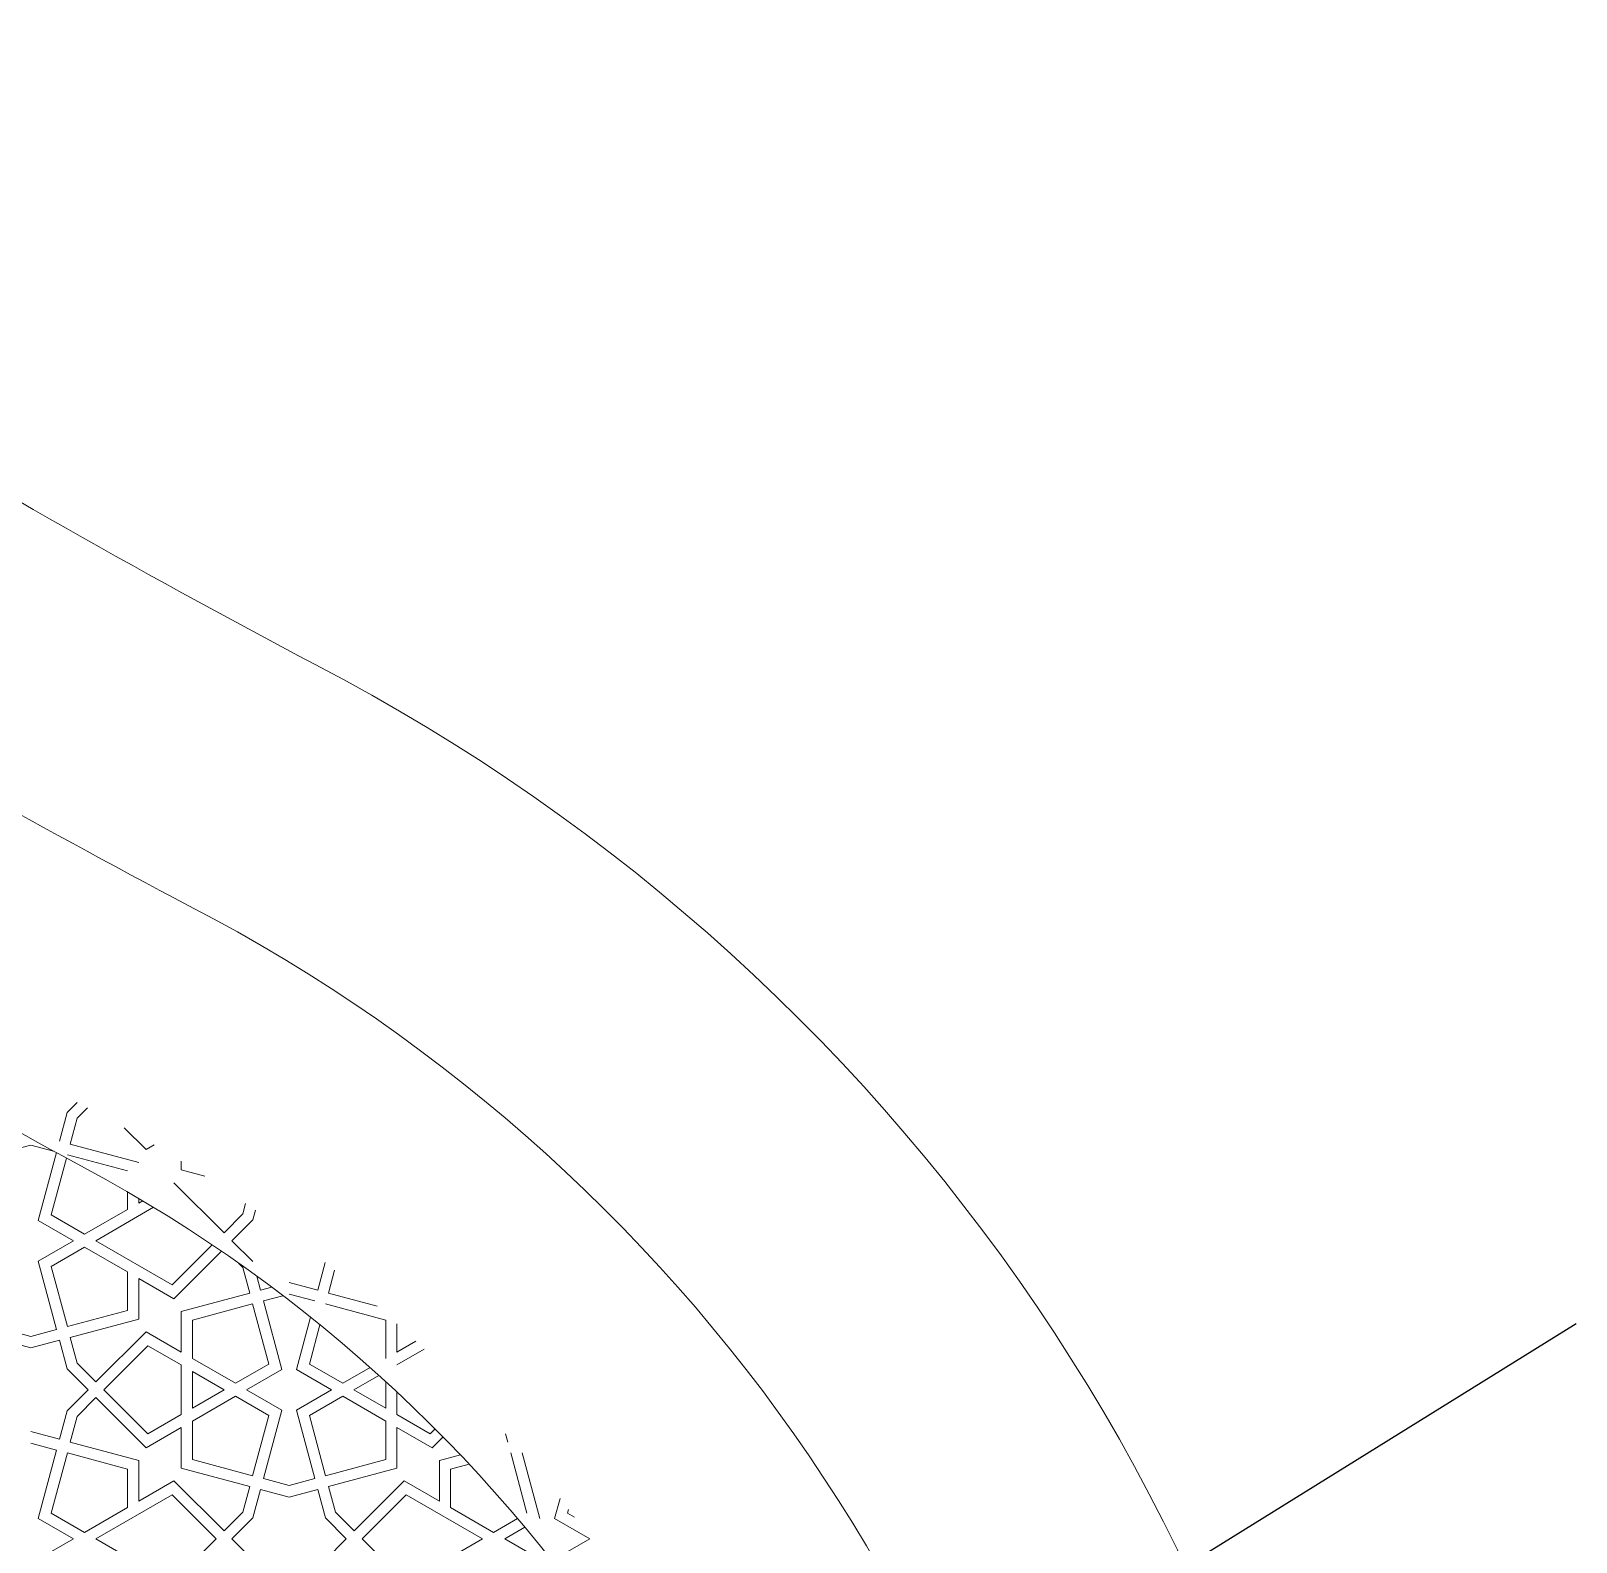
# Model space of a CAD drawing. Header units: metres. Extents: x 7064 to 15770, y 8440 to 11994.
# Drawn here: x 14855.9 to 15094, y 11451.9 to 11684.7 of the extents above; entities that cross this region are included whole.
import ezdxf

# ---------------------------------------------------------------- set-up
doc = ezdxf.new("R2010")
doc.units = ezdxf.units.M
doc.layers.add('GÖRÜNÜŞ 015-O4M', color=125, linetype='Continuous', lineweight=15)

msp = doc.modelspace()

# ---------------------------------------------------------------- linework, layer by layer
at = {"color": 0}
msp.add_line((14952.109, 11397.513), (15094.043, 11485.568), dxfattribs=at)
at = {"layer": 'GÖRÜNÜŞ 015-O4M', "color": 0}
for p, q in [((14861.506, 11518.083), (14860.325, 11513.677)), ((14861.506, 11518.083), (14863.047, 11519.625)), ((14863.048, 11517.192), (14864.642, 11518.787)), ((14863.048, 11517.192), (14861.986, 11513.232)), ((14870.308, 11515.731), (14873.668, 11512.371)), ((14855.92, 11513.077), (14851.959, 11512.016)), ((14855.92, 11513.077), (14859.408, 11512.142)), ((14859.848, 11511.899), (14857.054, 11501.469)), ((14861.404, 11511.057), (14859.057, 11502.298)), ((14861.541, 11511.571), (14870.814, 11509.086)), ((14861.986, 11513.232), (14872.534, 11510.406)), ((14873.668, 11512.371), (14874.914, 11513.09)), ((14879.094, 11509.238), (14879.094, 11510.566)), ((14882.745, 11508.259), (14879.094, 11509.238)), ((14885.68, 11499.552), (14877.959, 11507.273)), ((14870.814, 11505.87), (14870.814, 11503.148)), ((14872.534, 11504.859), (14872.534, 11504.141)), ((14873.146, 11504.494), (14872.534, 11504.141)), ((14888.579, 11502.452), (14889.012, 11504.067)), ((14857.054, 11501.469), (14862.48, 11498.336)), ((14859.057, 11502.298), (14864.2, 11499.329)), ((14870.814, 11503.148), (14864.2, 11499.329)), ((14874.828, 11503.48), (14865.92, 11498.336)), ((14888.579, 11502.452), (14885.68, 11499.552)), ((14890.122, 11501.561), (14886.897, 11498.336)), ((14890.122, 11501.561), (14890.512, 11503.018)), ((14857.054, 11495.204), (14862.48, 11498.336)), ((14859.057, 11494.374), (14864.2, 11497.343)), ((14870.814, 11493.525), (14864.2, 11497.343)), ((14877.676, 11491.548), (14865.92, 11498.336)), ((14883.832, 11497.704), (14877.676, 11491.548)), ((14885.28, 11496.72), (14877.959, 11489.399)), ((14890.122, 11495.111), (14886.897, 11498.336)), ((14859.88, 11484.657), (14857.054, 11495.204)), ((14861.541, 11485.102), (14859.057, 11494.374)), ((14888.579, 11494.221), (14887.913, 11494.887)), ((14888.579, 11494.221), (14889.641, 11490.261)), ((14901.251, 11494.954), (14900.113, 11490.706)), ((14870.814, 11487.586), (14870.814, 11493.525)), ((14877.959, 11489.399), (14872.534, 11492.532)), ((14872.534, 11486.266), (14872.534, 11492.532)), ((14890.721, 11492.872), (14891.302, 11490.706)), ((14895.707, 11491.886), (14900.113, 11490.706)), ((14902.716, 11493.775), (14901.774, 11490.261)), ((14889.641, 11490.261), (14879.094, 11487.435)), ((14893.029, 11491.169), (14891.302, 11490.706)), ((14894.769, 11489.854), (14891.747, 11489.044)), ((14895.707, 11490.106), (14899.668, 11489.044)), ((14901.774, 11490.261), (14909.257, 11488.256)), ((14861.541, 11485.102), (14870.814, 11487.586)), ((14879.094, 11487.435), (14879.094, 11481.169)), ((14890.086, 11488.599), (14880.814, 11486.115)), ((14890.086, 11488.599), (14892.57, 11479.327)), ((14891.747, 11489.044), (14894.573, 11478.497)), ((14901.329, 11488.599), (14910.601, 11486.115)), ((14861.986, 11483.44), (14872.534, 11486.266)), ((14880.814, 11486.115), (14880.814, 11480.176)), ((14898.999, 11486.549), (14896.842, 11478.497)), ((14900.463, 11485.368), (14898.845, 11479.327)), ((14910.601, 11486.115), (14910.601, 11480.176)), ((14912.321, 11485.519), (14912.321, 11481.169)), ((14855.92, 11481.815), (14851.514, 11482.995)), ((14855.92, 11483.595), (14851.959, 11484.657)), ((14855.92, 11483.595), (14859.88, 11484.657)), ((14855.92, 11481.815), (14860.325, 11482.995)), ((14861.506, 11478.59), (14860.325, 11482.995)), ((14863.048, 11479.48), (14861.986, 11483.44)), ((14865.947, 11476.581), (14873.668, 11484.302)), ((14873.668, 11484.302), (14879.094, 11481.169)), ((14915.216, 11482.841), (14912.321, 11481.169)), ((14867.163, 11475.365), (14873.951, 11482.153)), ((14873.951, 11482.153), (14879.094, 11479.183)), ((14880.814, 11480.176), (14887.428, 11476.358)), ((14916.517, 11481.606), (14912.321, 11479.183)), ((14861.506, 11478.59), (14864.731, 11475.365)), ((14863.048, 11479.48), (14865.947, 11476.581)), ((14879.094, 11471.546), (14879.094, 11479.183)), ((14880.814, 11478.19), (14885.708, 11475.365)), ((14880.814, 11472.539), (14880.814, 11478.19)), ((14887.428, 11476.358), (14892.57, 11479.327)), ((14889.148, 11475.365), (14894.573, 11478.497)), ((14902.267, 11475.365), (14896.842, 11478.497)), ((14903.987, 11476.358), (14898.845, 11479.327)), ((14908.197, 11478.788), (14903.987, 11476.358)), ((14909.545, 11477.581), (14905.707, 11475.365)), ((14861.506, 11472.14), (14864.731, 11475.365)), ((14867.163, 11475.365), (14873.951, 11468.577)), ((14880.814, 11472.539), (14885.708, 11475.365)), ((14889.148, 11475.365), (14894.573, 11472.232)), ((14902.267, 11475.365), (14896.842, 11472.232)), ((14910.601, 11472.539), (14905.707, 11475.365)), ((14910.601, 11472.539), (14910.601, 11476.621)), ((14863.048, 11471.249), (14865.947, 11474.149)), ((14865.947, 11474.149), (14873.668, 11466.428)), ((14880.814, 11470.553), (14887.428, 11474.372)), ((14887.428, 11474.372), (14892.57, 11471.403)), ((14903.987, 11474.372), (14898.845, 11471.403)), ((14910.601, 11470.553), (14903.987, 11474.372)), ((14912.321, 11471.546), (14912.321, 11475.031)), ((14861.506, 11472.14), (14860.325, 11467.734)), ((14863.048, 11471.249), (14861.986, 11467.289)), ((14873.951, 11468.577), (14879.094, 11471.546)), ((14880.814, 11464.615), (14880.814, 11470.553)), ((14890.086, 11462.13), (14892.57, 11471.403)), ((14891.747, 11461.685), (14894.573, 11472.232)), ((14899.668, 11461.685), (14896.842, 11472.232)), ((14901.329, 11462.13), (14898.845, 11471.403)), ((14910.601, 11464.615), (14910.601, 11470.553)), ((14917.464, 11468.577), (14912.321, 11471.546)), ((14855.92, 11468.915), (14860.325, 11467.734)), ((14873.668, 11466.428), (14879.094, 11469.56)), ((14879.094, 11463.295), (14879.094, 11469.56)), ((14912.321, 11463.295), (14912.321, 11469.56)), ((14917.747, 11466.428), (14912.321, 11469.56)), ((14918.217, 11469.33), (14917.464, 11468.577)), ((14919.427, 11468.108), (14917.747, 11466.428)), ((14929.082, 11468.583), (14929.428, 11467.289)), ((14855.92, 11467.134), (14859.88, 11466.073)), ((14859.88, 11466.073), (14857.054, 11455.526)), ((14861.541, 11465.628), (14859.057, 11456.355)), ((14861.541, 11465.628), (14870.814, 11463.143)), ((14861.986, 11467.289), (14872.534, 11464.463)), ((14929.874, 11465.628), (14932.358, 11456.355)), ((14931.648, 11465.65), (14934.361, 11455.526)), ((14872.534, 11464.463), (14872.534, 11458.198)), ((14889.641, 11460.469), (14879.094, 11463.295)), ((14890.086, 11462.13), (14880.814, 11464.615)), ((14901.329, 11462.13), (14910.601, 11464.615)), ((14901.774, 11460.469), (14912.321, 11463.295)), ((14922.114, 11465.329), (14918.881, 11464.463)), ((14918.881, 11464.463), (14918.881, 11458.198)), ((14923.454, 11463.908), (14920.601, 11463.143)), ((14870.814, 11463.143), (14870.814, 11457.205)), ((14877.959, 11461.331), (14872.534, 11458.198)), ((14885.68, 11453.609), (14877.959, 11461.331)), ((14895.707, 11460.624), (14891.747, 11461.685)), ((14895.707, 11460.624), (14899.668, 11461.685)), ((14905.735, 11453.609), (14913.456, 11461.331)), ((14913.456, 11461.331), (14918.881, 11458.198)), ((14920.601, 11463.143), (14920.601, 11457.205)), ((14877.676, 11459.181), (14865.92, 11452.393)), ((14884.464, 11452.393), (14877.676, 11459.181)), ((14888.579, 11456.509), (14889.641, 11460.469)), ((14890.122, 11455.618), (14891.302, 11460.024)), ((14895.707, 11458.843), (14891.302, 11460.024)), ((14895.707, 11458.843), (14900.113, 11460.024)), ((14901.293, 11455.618), (14900.113, 11460.024)), ((14902.835, 11456.509), (14901.774, 11460.469)), ((14906.951, 11452.393), (14913.739, 11459.181)), ((14913.739, 11459.181), (14925.495, 11452.393)), ((14937.457, 11458.615), (14936.629, 11455.526)), ((14859.057, 11456.355), (14864.2, 11453.386)), ((14870.814, 11457.205), (14864.2, 11453.386)), ((14888.579, 11456.509), (14885.68, 11453.609)), ((14902.835, 11456.509), (14905.735, 11453.609)), ((14920.601, 11457.205), (14927.215, 11453.386)), ((14938.784, 11456.923), (14938.632, 11456.355)), ((14938.632, 11456.355), (14939.696, 11455.741)), ((14857.054, 11455.526), (14862.48, 11452.393)), ((14890.122, 11455.618), (14886.897, 11452.393)), ((14901.293, 11455.618), (14904.518, 11452.393)), ((14930.919, 11455.525), (14927.215, 11453.386)), ((14932.044, 11454.188), (14928.935, 11452.393)), ((14936.629, 11455.526), (14942.055, 11452.393)), ((14857.054, 11449.261), (14862.48, 11452.393)), ((14877.676, 11445.605), (14865.92, 11452.393)), ((14884.464, 11452.393), (14877.676, 11445.605)), ((14890.122, 11449.168), (14886.897, 11452.393)), ((14901.293, 11449.168), (14904.518, 11452.393)), ((14906.951, 11452.393), (14913.739, 11445.605)), ((14913.739, 11445.605), (14925.495, 11452.393)), ((14934.361, 11449.261), (14928.935, 11452.393)), ((14936.629, 11449.261), (14942.055, 11452.393))]:
    msp.add_line(p, q, dxfattribs=at)
for points in [[(14418.758, 10713.656), (14418.758, 11338.549, -0.2619237), (14581.516, 11587.093, 0.0322607), (14740.628, 11684.731, 0.0322609), (14899.739, 11587.094, -0.2617735), (15062.497, 11338.548), (15062.497, 10713.656)], [(14460.71, 10713.656), (14460.71, 11337.081, -0.2606777), (14600.968, 11549.923, 0.0273462), (14740.628, 11633.727, 0.0273454), (14880.282, 11549.926, -0.2605168), (15020.545, 11337.074), (15020.545, 10713.656)]]:
    msp.add_lwpolyline(points, format="xyb", dxfattribs=at)
at = {"layer": 'GÖRÜNÜŞ 015-O4M', "color": 1}
msp.add_lwpolyline([(14985.127, 10713.656), (14985.127, 11323.802, 0.2594207), (14860.873, 11511.333, -0.024865), (14740.628, 11585.699, -0.0248666), (14620.372, 11511.328, 0.2595908), (14496.129, 11323.813), (14496.129, 10713.656)], format="xyb", dxfattribs=at)

doc.saveas('drawing.dxf')
